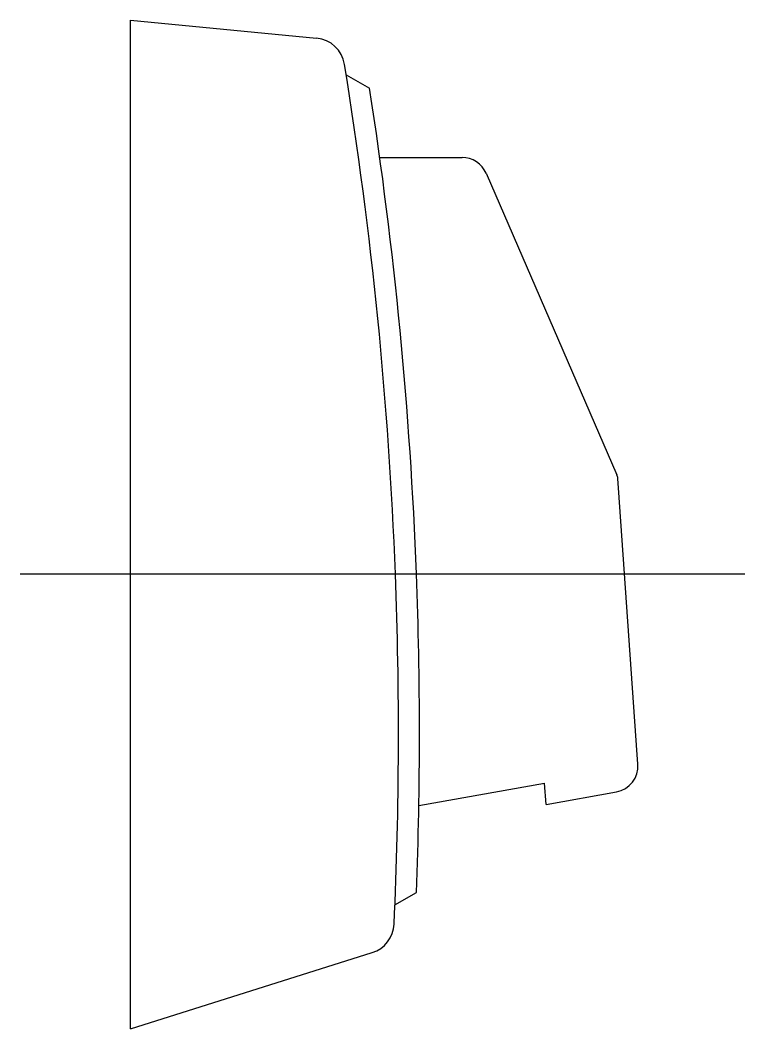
# Model space of a CAD drawing. Extents: x -93.7145 to -93.6455, y 12.4416 to 12.5376.
import ezdxf

# ---------------------------------------------------------------- set-up
doc = ezdxf.new("R2010")
doc.units = 0
doc.header["$LTSCALE"] = 0.2
doc.header["$MEASUREMENT"] = 0
doc.linetypes.add('AXES', pattern=[0.5400000065565109, 0.300000011920929, -0.07999999821186066, 0.07999999821186066, -0.07999999821186066])
doc.linetypes.add('CONTINU', pattern=[0])
doc.layers.get('0').update_dxf_attribs({"linetype": 'CONTINUOUS'})
doc.layers.add('DECA_EIXOS', color=5, linetype='AXES')

msp = doc.modelspace()

# ---------------------------------------------------------------- linework, layer by layer
at = {"linetype": 'CONTINU'}
for p, q in [((-93.70399101344468, 12.53763430493106), (-93.68628199469886, 12.53592911598708)), ((-93.68345439381692, 12.53243432032172), (-93.6812271612501, 12.53114852700429)), ((-93.68025917401955, 12.52456160791765), (-93.67242960639759, 12.52456776917373))]:
    msp.add_line(p, q, dxfattribs=at)
for points in [[(-93.70399101344468, 12.48493427506276), (-93.70399101344468, 12.53763430493106)], [(-93.67013399290624, 12.52306255253872), (-93.65767977918628, 12.49434886387902)], [(-93.65567652044905, 12.46682640420801), (-93.65759969050684, 12.49402148481528)], [(-93.70399101344468, 12.44163430493109), (-93.70399101344468, 12.48493427506276)], [(-93.6765370032147, 12.46288604315676), (-93.66457024321821, 12.465005813424)], [(-93.66442839191772, 12.46299981063814), (-93.66457024321821, 12.465005813424)], [(-93.66442839191772, 12.46299981063814), (-93.65773691448655, 12.46418512548526)], [(-93.67881146227829, 12.45343428898405), (-93.67676343017735, 12.45461672049215)], [(-93.70399101344468, 12.44163430493109), (-93.68098489219196, 12.44888810742498)]]:
    msp.add_lwpolyline(points, dxfattribs=at)
for points in [[(-93.67013399290624, 12.52306255253872, 0.2990602611744231), (-93.67242960639759, 12.52456776917373)], [(-93.65759969050684, 12.49402148481528, 0.08486508316798083), (-93.65767977918628, 12.49434886387902)], [(-93.67889066419748, 12.45160133580904, 0.02094709214530542), (-93.67877066707925, 12.48493426565801)], [(-93.67676343017735, 12.45461672049215, 0.01895532429411774), (-93.67676920795854, 12.48493426565801)], [(-93.65773691448655, 12.46418512548526, 0.3845143748749476), (-93.65567652044905, 12.46682640420801)], [(-93.68098489219196, 12.44888810742498, 0.3147984880060928), (-93.67889066419748, 12.45160133580904)]]:
    msp.add_lwpolyline(points, format="xyb", dxfattribs=at)
for centre, radius, start, end in [((-93.68656886176699, 12.53294989523574), 0.002993, 9.214166798002015, 84.49998594475207), ((-94.07647860988396, 12.46969935517168), 0.3979996360142619, 2.193744173705511, 9.214166797976176), ((-94.07647898566032, 12.46969931763548), 0.400000012539562, 2.182773444841183, 8.836944580085031)]:
    msp.add_arc(centre, radius, start, end, dxfattribs=at)
at = {"layer": 'DECA_EIXOS'}
msp.add_lwpolyline([(-93.71449437718847, 12.48493426565801), (-93.64550521776785, 12.48493426565801)], dxfattribs=at)

doc.saveas('drawing.dxf')
